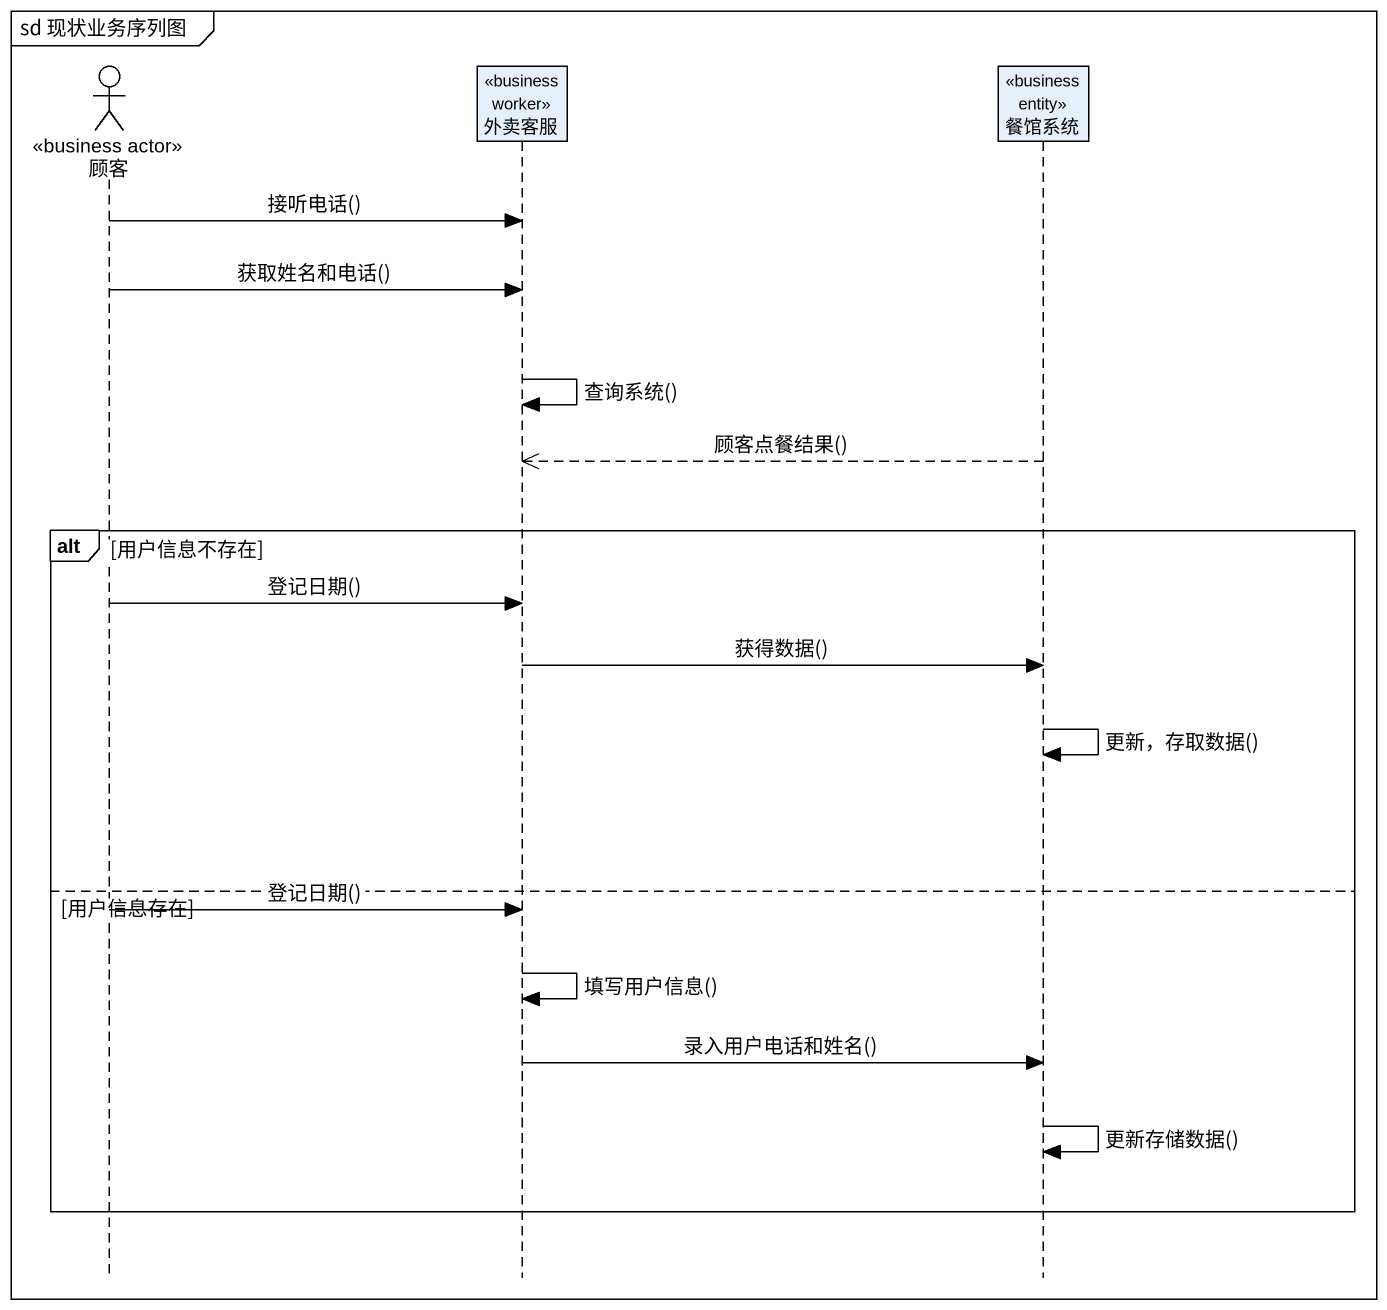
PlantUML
@startuml
mainframe sd 现状业务序列图
hide footbox
actor 顾客 <<business actor>>
participant 外卖客服 <<business worker>>
participant 餐馆系统 <<business entity>>

顾客 -> 外卖客服 : 接听电话()
顾客 -> 外卖客服 : 获取姓名和电话()
外卖客服 -> 外卖客服 : 查询系统()
餐馆系统 -->> 外卖客服 : 顾客点餐结果()
alt 用户信息不存在
  顾客 -> 外卖客服 : 登记日期()
  外卖客服 -> 餐馆系统 : 获得数据()
  餐馆系统 -> 餐馆系统 : 更新，存取数据()
else 用户信息存在
  顾客 -> 外卖客服 : 登记日期()
  外卖客服 -> 外卖客服 : 填写用户信息()
  外卖客服 -> 餐馆系统 : 录入用户电话和姓名()
  餐馆系统 -> 餐馆系统 : 更新存储数据()
end
@enduml
